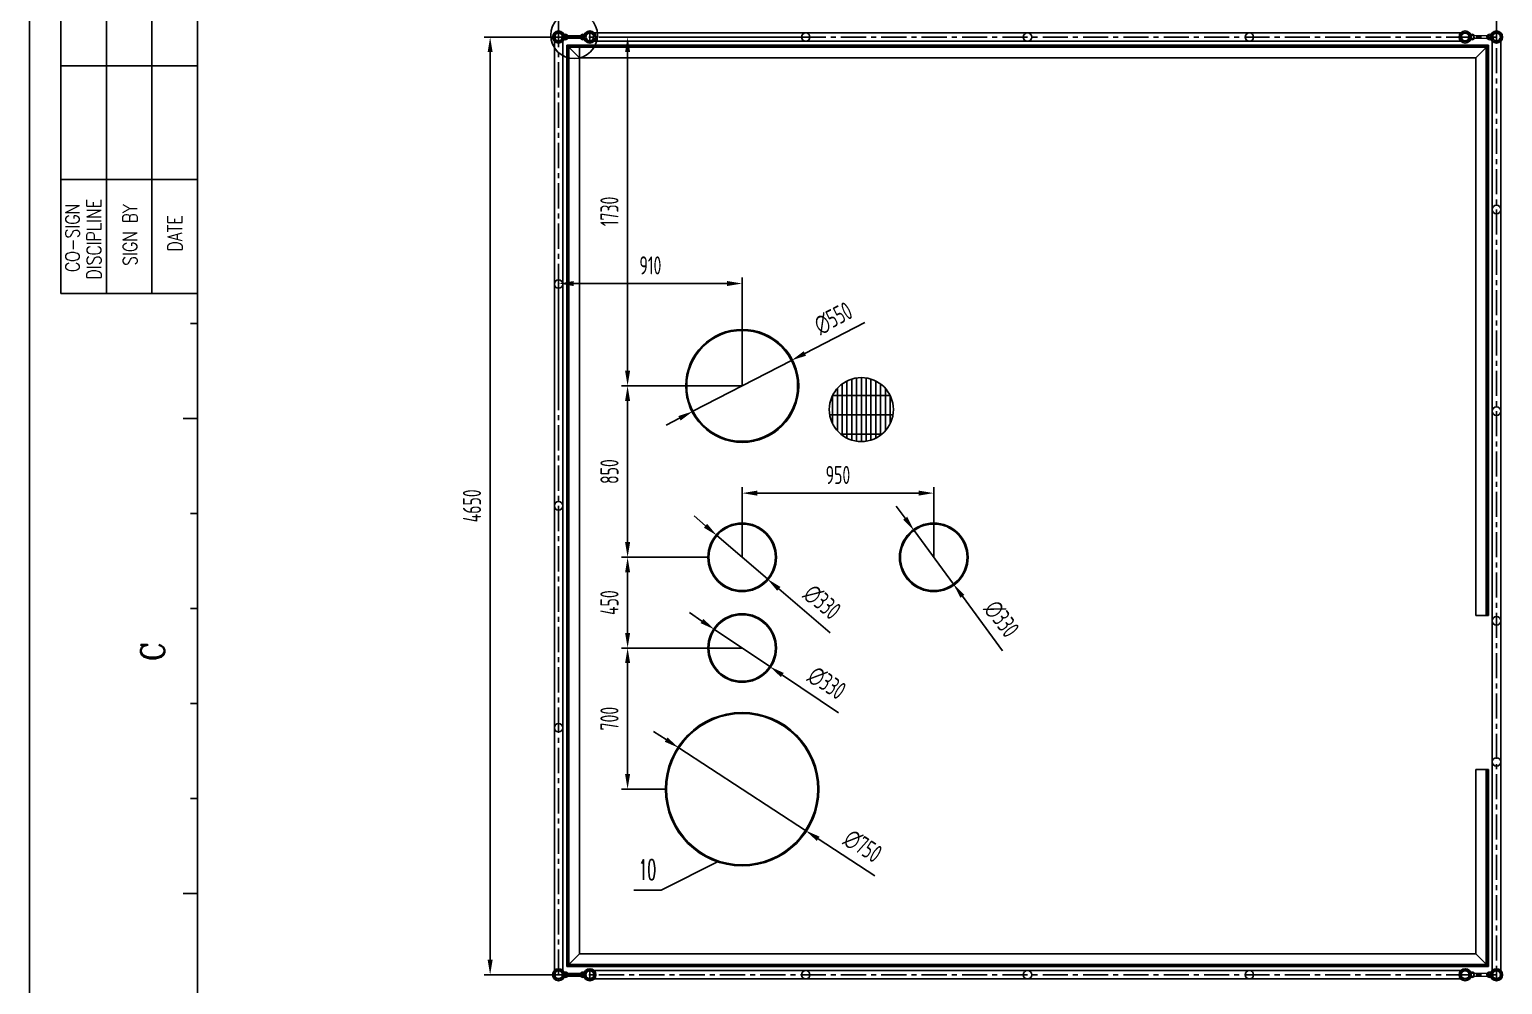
# Model space of a CAD drawing. Header units: millimetres. Extents: x 94645 to 114445, y -44782 to -30782.
# Drawn here: x 94645 to 101949, y -40192 to -35456 of the extents above; entities that cross this region are included whole.
import ezdxf
from ezdxf.enums import TextEntityAlignment as Align

# ---------------------------------------------------------------- set-up
doc = ezdxf.new("R2010")
doc.units = ezdxf.units.MM
for name, pattern in [('CENTER', [2, 1.25, -0.25, 0.25, -0.25]), ('CENTERX2', [4, 2.5, -0.5, 0.5, -0.5]), ('DASHED', [0.75, 0.5, -0.25])]:
    doc.linetypes.add(name, pattern=pattern)
for name, color, linetype in [('2细线层', 4, 'Continuous'), ('7标注层', 4, 'Continuous'), ('_CENTER', 1, 'CENTERX2'), ('DATA', 4, 'Continuous'), ('HATCH', 4, 'Continuous'), ('图框层', 7, 'Continuous')]:
    doc.layers.add(name, color=color, linetype=linetype)
for name, color, linetype, lineweight in [('ST_MA _FITTING', 6, 'Continuous', 13), ('ST_MA_EQUI', 7, 'Continuous', 15), ('图层1', 7, 'Continuous', 30)]:
    doc.layers.add(name, color=color, linetype=linetype, lineweight=lineweight)
doc.styles.add('JEREH', font='isocp.shx', dxfattribs={"width": 0.7, "bigfont": 'hztxt.shx'})
doc.styles.add('ROMANC', font='romanc.shx', dxfattribs={"width": 0.75})
doc.styles.add('残雪', font='romans.shx', dxfattribs={"width": 0.5, "bigfont": 'hztxt.shx'})
doc.dimstyles.new('副本 JEREH-双', dxfattribs={"dimscale": 30, "dimtxt": 3, "dimasz": 2.5, "dimexe": 1, "dimexo": 0, "dimgap": 1.5, "dimtad": 1, "dimdec": 0, "dimzin": 0, "dimdsep": 46, "dimtxsty": 'JEREH', "dimcen": 2.5, "dimclrd": 130, "dimclre": 130, "dimclrt": 3, "dimadec": 0, "dimazin": 0, "dimtfac": 0.714286, "dimtdec": 0, "dimtmove": 0, "dimatfit": 3, "dimfxl": 1, "dimtzin": 0, "dimlwd": -1, "dimlwe": -1, "dimarcsym": 0})

# ---------------------------------------------------------------- blocks, each defined once
blk = doc.blocks.new('PC_PAPER_BLOCK')
at = {"layer": '2细线层'}
for p, q in [((-25, -10), (-25, 410)), ((-20.34, 230.49), (-20.34, 400)), ((-13.56, 230.49), (-13.56, 400)), ((-6.78, 230.49), (-6.78, 400)), ((0, 264.39), (-20.34, 264.39)), ((0, 247.44), (-20.34, 247.44)), ((0, 230.49), (-20.34, 230.49)), ((0, 226.02), (-1.06, 226.02)), ((0, 211.89), (-2.12, 211.89)), ((0, 197.76), (-1.06, 197.76)), ((0, 183.64), (-1.06, 183.64)), ((0, 169.51), (-1.06, 169.51)), ((0, 155.39), (-1.06, 155.39)), ((0, 141.26), (-2.12, 141.26))]:
    blk.add_line(p, q, dxfattribs=at)
at = {"layer": '图框层'}
blk.add_line((0, 0), (0, 400), dxfattribs=at)
at = {"layer": '2细线层', "style": 'ROMANC', "width": 0.8}
for s, p in [('CO-SIGN', (-17.54, 238.77)), ('DISCIPLINE', (-14.35, 238.59)), ('SIGN BY', (-8.97, 239.21)), ('DATE', (-2.29, 239.45))]:
    blk.add_text(s, height=2.119, rotation=90, dxfattribs=at).set_placement(p, align=Align.CENTER)
at = {"layer": '2细线层', "style": 'ROMANC', "width": 0.9}
blk.add_text('C', height=3.53, rotation=90, dxfattribs=at).set_placement((-4.9, 175.78))
blk = doc.blocks.new('*D56')
at = {"color": 130, "ltscale": 10, "transparency": 16777216}
for p, q in [((97268.6, -35493.5), (96899.1, -35493.5)), ((96929.1, -40068.4), (96929.1, -35568.5)), ((97268.6, -40143.4), (96899.1, -40143.4))]:
    blk.add_line(p, q, dxfattribs=at)
for points in [[(96916.6, -35568.5), (96941.6, -35568.5), (96929.1, -35493.5)], [(96916.6, -40068.4), (96941.6, -40068.4), (96929.1, -40143.4)]]:
    blk.add_solid(points, dxfattribs=at)
at = {"layer": 'Defpoints', "color": 0, "ltscale": 10, "transparency": 16777216}
for p in [(96929.1, -35493.5), (97268.6, -35493.5), (97268.6, -40143.4)]:
    blk.add_point(p, dxfattribs=at)
at = {"color": 3, "ltscale": 10, "transparency": 16777216, "insert": (96839.1, -37818.4), "char_height": 90, "attachment_point": 5, "rotation": 90, "style": 'JEREH'}
blk.add_mtext('4650', dxfattribs=at)
blk = doc.blocks.new('*D57')
at = {"color": 130, "ltscale": 10, "transparency": 16777216}
for p, q in [((97268.6, -35493.5), (97268.6, -35087)), ((97343.6, -35117), (101843.6, -35117)), ((101918.6, -35493.5), (101918.6, -35087))]:
    blk.add_line(p, q, dxfattribs=at)
for points in [[(97343.6, -35104.5), (97343.6, -35129.5), (97268.6, -35117)], [(101843.6, -35104.5), (101843.6, -35129.5), (101918.6, -35117)]]:
    blk.add_solid(points, dxfattribs=at)
at = {"layer": 'Defpoints', "color": 0, "ltscale": 10, "transparency": 16777216}
for p in [(101918.6, -35117), (97268.6, -35493.5), (101918.6, -35493.5)]:
    blk.add_point(p, dxfattribs=at)
at = {"color": 3, "ltscale": 10, "transparency": 16777216, "insert": (99593.6, -35027), "char_height": 90, "attachment_point": 5, "style": 'JEREH'}
blk.add_mtext('4650', dxfattribs=at)
blk = doc.blocks.new('*D170')
at = {"color": 130, "ltscale": 10, "transparency": 16777216}
for p, q in [((97268.6, -37302.2), (97268.6, -36686)), ((97343.6, -36716), (98103.6, -36716)), ((98178.6, -37223.4), (98178.6, -36686))]:
    blk.add_line(p, q, dxfattribs=at)
for points in [[(97343.6, -36703.5), (97343.6, -36728.5), (97268.6, -36716)], [(98103.6, -36703.5), (98103.6, -36728.5), (98178.6, -36716)]]:
    blk.add_solid(points, dxfattribs=at)
at = {"layer": 'Defpoints', "color": 0, "ltscale": 10, "transparency": 16777216}
for p in [(98178.6, -36716), (98178.6, -37223.4), (97268.6, -37302.2)]:
    blk.add_point(p, dxfattribs=at)
at = {"color": 3, "ltscale": 10, "transparency": 16777216, "insert": (97723.6, -36626), "char_height": 90, "attachment_point": 5, "style": 'JEREH'}
blk.add_mtext('910', dxfattribs=at)
blk = doc.blocks.new('*D171')
at = {"color": 130, "ltscale": 10, "transparency": 16777216}
for p, q in [((98493.6, -35493.5), (97580.6, -35493.5)), ((97610.6, -35568.5), (97610.6, -37148.4)), ((98179.2, -37223.4), (97580.6, -37223.4))]:
    blk.add_line(p, q, dxfattribs=at)
for points in [[(97598.1, -35568.5), (97623.1, -35568.5), (97610.6, -35493.5)], [(97598.1, -37148.4), (97623.1, -37148.4), (97610.6, -37223.4)]]:
    blk.add_solid(points, dxfattribs=at)
at = {"layer": 'Defpoints', "color": 0, "ltscale": 10, "transparency": 16777216}
for p in [(98493.6, -35493.5), (97610.6, -37223.4), (98179.2, -37223.4)]:
    blk.add_point(p, dxfattribs=at)
at = {"color": 3, "ltscale": 10, "transparency": 16777216, "insert": (97520.6, -36358.4), "char_height": 90, "attachment_point": 5, "rotation": 90, "style": 'JEREH'}
blk.add_mtext('1730', dxfattribs=at)
blk = doc.blocks.new('*D172')
at = {"color": 130, "ltscale": 10, "transparency": 16777216}
for p, q in [((98179.2, -37223.4), (97580.6, -37223.4)), ((97610.6, -37298.4), (97610.6, -37998.4)), ((98013.6, -38073.4), (97580.6, -38073.4))]:
    blk.add_line(p, q, dxfattribs=at)
for points in [[(97598.1, -37298.4), (97623.1, -37298.4), (97610.6, -37223.4)], [(97598.1, -37998.4), (97623.1, -37998.4), (97610.6, -38073.4)]]:
    blk.add_solid(points, dxfattribs=at)
at = {"layer": 'Defpoints', "color": 0, "ltscale": 10, "transparency": 16777216}
for p in [(98179.2, -37223.4), (97610.6, -38073.4), (98013.6, -38073.4)]:
    blk.add_point(p, dxfattribs=at)
at = {"color": 3, "ltscale": 10, "transparency": 16777216, "insert": (97520.6, -37648.4), "char_height": 90, "attachment_point": 5, "rotation": 90, "style": 'JEREH'}
blk.add_mtext('850', dxfattribs=at)
blk = doc.blocks.new('*D173')
at = {"color": 130, "ltscale": 10, "transparency": 16777216}
for p, q in [((98008.6, -38073.4), (97580.6, -38073.4)), ((97610.6, -38148.4), (97610.6, -38448.4)), ((98013.6, -38523.4), (97580.6, -38523.4))]:
    blk.add_line(p, q, dxfattribs=at)
for points in [[(97598.1, -38148.4), (97623.1, -38148.4), (97610.6, -38073.4)], [(97598.1, -38448.4), (97623.1, -38448.4), (97610.6, -38523.4)]]:
    blk.add_solid(points, dxfattribs=at)
at = {"layer": 'Defpoints', "color": 0, "ltscale": 10, "transparency": 16777216}
for p in [(98008.6, -38073.4), (97610.6, -38523.4), (98013.6, -38523.4)]:
    blk.add_point(p, dxfattribs=at)
at = {"color": 3, "ltscale": 10, "transparency": 16777216, "insert": (97520.6, -38298.4), "char_height": 90, "attachment_point": 5, "rotation": 90, "style": 'JEREH'}
blk.add_mtext('450', dxfattribs=at)
blk = doc.blocks.new('*D174')
at = {"color": 130, "ltscale": 10, "transparency": 16777216}
for p, q in [((98178.6, -38523.4), (97580.6, -38523.4)), ((97610.6, -38598.4), (97610.6, -39148.4)), ((97798.6, -39223.4), (97580.6, -39223.4))]:
    blk.add_line(p, q, dxfattribs=at)
for points in [[(97598.1, -38598.4), (97623.1, -38598.4), (97610.6, -38523.4)], [(97598.1, -39148.4), (97623.1, -39148.4), (97610.6, -39223.4)]]:
    blk.add_solid(points, dxfattribs=at)
at = {"layer": 'Defpoints', "color": 0, "ltscale": 10, "transparency": 16777216}
for p in [(98178.6, -38523.4), (97610.6, -39223.4), (97798.6, -39223.4)]:
    blk.add_point(p, dxfattribs=at)
at = {"color": 3, "ltscale": 10, "transparency": 16777216, "insert": (97520.6, -38873.4), "char_height": 90, "attachment_point": 5, "rotation": 90, "style": 'JEREH'}
blk.add_mtext('700', dxfattribs=at)
blk = doc.blocks.new('*D175')
at = {"color": 130, "ltscale": 10, "transparency": 16777216}
for p, q in [((98178.6, -38073.4), (98178.6, -37725.2)), ((98253.6, -37755.2), (99053.6, -37755.2)), ((99128.6, -38073.4), (99128.6, -37725.2))]:
    blk.add_line(p, q, dxfattribs=at)
for points in [[(98253.6, -37742.7), (98253.6, -37767.7), (98178.6, -37755.2)], [(99053.6, -37742.7), (99053.6, -37767.7), (99128.6, -37755.2)]]:
    blk.add_solid(points, dxfattribs=at)
at = {"layer": 'Defpoints', "color": 0, "ltscale": 10, "transparency": 16777216}
for p in [(99128.6, -37755.2), (98178.6, -38073.4), (99128.6, -38073.4)]:
    blk.add_point(p, dxfattribs=at)
at = {"color": 3, "ltscale": 10, "transparency": 16777216, "insert": (98653.6, -37665.2), "char_height": 90, "attachment_point": 5, "style": 'JEREH'}
blk.add_mtext('950', dxfattribs=at)
blk = doc.blocks.new('*D176')
at = {"color": 130, "ltscale": 10, "transparency": 16777216}
for p, q in [((98787.3, -36908.9), (98489.6, -37062.7)), ((97934.3, -37349.6), (98422.9, -37097.2)), ((97867.7, -37384.1), (97801.1, -37418.5))]:
    blk.add_line(p, q, dxfattribs=at)
for points in [[(98483.8, -37051.6), (98495.3, -37073.8), (98422.9, -37097.2)], [(97862, -37373), (97873.4, -37395.2), (97934.3, -37349.6)]]:
    blk.add_solid(points, dxfattribs=at)
at = {"layer": 'Defpoints', "color": 0, "ltscale": 10, "transparency": 16777216}
for p in [(98422.9, -37097.2), (97934.3, -37349.6)]:
    blk.add_point(p, dxfattribs=at)
at = {"color": 3, "ltscale": 10, "transparency": 16777216, "insert": (98630.5, -36888.6), "char_height": 90, "attachment_point": 5, "rotation": 27.32694, "style": 'JEREH'}
blk.add_mtext('∅550', dxfattribs=at)
blk = doc.blocks.new('*D178')
at = {"color": 130, "ltscale": 10, "transparency": 16777216}
for p, q in [((97996.7, -37916.9), (97939.9, -37867.9)), ((98053.6, -37965.8), (98303.7, -38181)), ((98614.6, -38448.5), (98360.6, -38229.9))]:
    blk.add_line(p, q, dxfattribs=at)
for points in [[(98004.9, -37907.4), (97988.6, -37926.3), (98053.6, -37965.8)], [(98368.7, -38220.5), (98352.4, -38239.4), (98303.7, -38181)]]:
    blk.add_solid(points, dxfattribs=at)
at = {"layer": 'Defpoints', "color": 0, "ltscale": 10, "transparency": 16777216}
for p in [(98053.6, -37965.8), (98303.7, -38181)]:
    blk.add_point(p, dxfattribs=at)
at = {"color": 3, "ltscale": 10, "transparency": 16777216, "insert": (98574.7, -38295.5), "char_height": 90, "attachment_point": 5, "rotation": 319.28951, "style": 'JEREH'}
blk.add_mtext('∅330', dxfattribs=at)
blk = doc.blocks.new('*D179')
at = {"color": 130, "ltscale": 10, "transparency": 16777216}
for p, q in [((98986.7, -37879.9), (98942.4, -37819.4)), ((99031.1, -37940.3), (99226.2, -38206.5)), ((99468.8, -38537.2), (99270.6, -38266.9))]:
    blk.add_line(p, q, dxfattribs=at)
for points in [[(98996.8, -37872.5), (98976.6, -37887.3), (99031.1, -37940.3)], [(99280.6, -38259.5), (99260.5, -38274.3), (99226.2, -38206.5)]]:
    blk.add_solid(points, dxfattribs=at)
at = {"layer": 'Defpoints', "color": 0, "ltscale": 10, "transparency": 16777216}
for p in [(99031.1, -37940.3), (99226.2, -38206.5)]:
    blk.add_point(p, dxfattribs=at)
at = {"color": 3, "ltscale": 10, "transparency": 16777216, "insert": (99464.4, -38379.1), "char_height": 90, "attachment_point": 5, "rotation": 306.25335, "style": 'JEREH'}
blk.add_mtext('∅330', dxfattribs=at)
blk = doc.blocks.new('*D180')
at = {"color": 130, "ltscale": 10, "transparency": 16777216}
for p, q in [((97979.4, -38389.6), (97917.2, -38347.7)), ((98041.7, -38431.4), (98315.6, -38615.4)), ((98656.1, -38844.1), (98377.9, -38657.2))]:
    blk.add_line(p, q, dxfattribs=at)
for points in [[(97986.4, -38379.2), (97972.4, -38399.9), (98041.7, -38431.4)], [(98384.8, -38646.9), (98370.9, -38667.6), (98315.6, -38615.4)]]:
    blk.add_solid(points, dxfattribs=at)
at = {"layer": 'Defpoints', "color": 0, "ltscale": 10, "transparency": 16777216}
for p in [(98041.7, -38431.4), (98315.6, -38615.4)]:
    blk.add_point(p, dxfattribs=at)
at = {"color": 3, "ltscale": 10, "transparency": 16777216, "insert": (98598.3, -38696.9), "char_height": 90, "attachment_point": 5, "rotation": 326.10764, "style": 'JEREH'}
blk.add_mtext('∅330', dxfattribs=at)
blk = doc.blocks.new('*D181')
at = {"color": 130, "ltscale": 10, "transparency": 16777216}
for p, q in [((97801.7, -38977.6), (97738.9, -38936.7)), ((97864.5, -39018.6), (98492.8, -39428.2)), ((98836.3, -39652.2), (98555.6, -39469.2))]:
    blk.add_line(p, q, dxfattribs=at)
for points in [[(97808.5, -38967.2), (97794.9, -38988.1), (97864.5, -39018.6)], [(98562.4, -39458.7), (98548.8, -39479.6), (98492.8, -39428.2)]]:
    blk.add_solid(points, dxfattribs=at)
at = {"layer": 'Defpoints', "color": 0, "ltscale": 10, "transparency": 16777216}
for p in [(97864.5, -39018.6), (98492.8, -39428.2)]:
    blk.add_point(p, dxfattribs=at)
at = {"color": 3, "ltscale": 10, "transparency": 16777216, "insert": (98776.5, -39505.8), "char_height": 90, "attachment_point": 5, "rotation": 326.89615, "style": 'JEREH'}
blk.add_mtext('∅750', dxfattribs=at)

msp = doc.modelspace()

# ---------------------------------------------------------------- linework, layer by layer
at = {"color": 1, "linetype": 'CENTER', "lineweight": -3, "ltscale": 100}
for p, q in [((97268.6, -40143.4), (97268.6, -35348.5)), ((101918.6, -35348.5), (101918.6, -40143.4)), ((97268.6, -35493.5), (101918.6, -35493.5)), ((97268.6, -40143.4), (101918.6, -40143.4))]:
    msp.add_line(p, q, dxfattribs=at)
at = {"color": 0, "ltscale": 10}
for p, q in [((97289.6, -35514.9), (97289.6, -38282.2)), ((97422.5, -35514.5), (98927.1, -35514.5))]:
    msp.add_line(p, q, dxfattribs=at)
at = {"color": 4, "ltscale": 10}
for p, q in [((97308.6, -37768.5), (97308.6, -35533.5)), ((101878.6, -35533.5), (97308.6, -35533.5)), ((97371.6, -35596.5), (97308.6, -35533.5)), ((97314.6, -37768.5), (97314.6, -35539.5)), ((101872.6, -35539.5), (97314.6, -35539.5)), ((97319.6, -37768.5), (97319.6, -35544.5)), ((97319.6, -35544.5), (101867.6, -35544.5)), ((97371.6, -35544.5), (97371.6, -37768.5)), ((101815.6, -35596.5), (101878.6, -35533.5)), ((101867.6, -35544.5), (101867.6, -38361.4)), ((101872.6, -35539.5), (101872.6, -38361.4)), ((101878.6, -35533.5), (101878.6, -38361.4)), ((101815.6, -35596.5), (97371.6, -35596.5)), ((101815.6, -35596.5), (101815.6, -38361.4)), ((97308.6, -40103.4), (97308.6, -37768.5)), ((97314.6, -40097.4), (97314.6, -37768.5)), ((97319.6, -40092.4), (97319.6, -37768.5)), ((97371.6, -40040.4), (97371.6, -37768.5)), ((101815.6, -38361.4), (101878.6, -38361.4)), ((101815.6, -39126), (101815.6, -40040.4)), ((101815.6, -39126), (101878.6, -39126)), ((101867.6, -39126), (101867.6, -40092.4)), ((101872.6, -39126), (101872.6, -40097.4)), ((101878.6, -39126), (101878.6, -40103.4)), ((97371.6, -40040.4), (97308.6, -40103.4)), ((99976.2, -40092.4), (97319.6, -40092.4)), ((97371.6, -40040.4), (101815.6, -40040.4)), ((101867.6, -40092.4), (99976.2, -40092.4)), ((101815.6, -40040.4), (101878.6, -40103.4)), ((97308.6, -40103.4), (101878.6, -40103.4)), ((97314.6, -40097.4), (101872.6, -40097.4))]:
    msp.add_line(p, q, dxfattribs=at)
for centre in [(97268.6, -35493.5), (97423.6, -35493.5), (101763.6, -35493.5), (101918.6, -35493.5), (97268.6, -40143.4), (97423.6, -40143.4), (101763.6, -40143.4), (101918.6, -40143.4)]:
    msp.add_circle(centre, 30)
at = {"color": 4, "lineweight": -3, "ltscale": 10}
for centre in [(97268.6, -35493.5), (101763.6, -35493.5), (101763.6, -35493.5), (101918.6, -35493.5), (101918.6, -36348.8), (101918.6, -37348.8), (101918.6, -38388.8), (101918.6, -39088.2), (97268.6, -40143.4), (97268.6, -40143.4), (97423.6, -40143.4), (101763.6, -40143.4), (101763.6, -40143.4), (101918.6, -40143.4), (101918.6, -40143.5)]:
    msp.add_circle(centre, 21, dxfattribs=at)
at = {"color": 4, "ltscale": 10}
for centre, radius in [((98493.6, -35493.5), 21), ((99593.6, -35493.5), 21), ((100693.6, -35493.5), 21), ((97268.6, -36718.5), 21), ((98179.2, -37223.4), 280), ((98178.6, -37223.4), 275), ((98769.6, -37341), 158.8), ((97268.6, -37818.5), 21), ((98178.6, -38073.4), 170), ((99128.6, -38073.4), 170), ((98178.6, -38073.4), 165), ((99128.6, -38073.4), 165), ((98178.6, -38523.4), 170), ((98178.6, -38523.4), 165), ((98178.6, -39223.4), 380), ((98178.6, -39223.4), 375), ((97268.6, -38918.5), 21), ((98493.6, -40143.4), 21), ((99593.6, -40143.4), 21), ((100693.6, -40143.4), 21)]:
    msp.add_circle(centre, radius, dxfattribs=at)
at = {"layer": '2细线层', "ltscale": 5}
msp.add_line((97642.2, -39724.2), (97776.4, -39724.2), dxfattribs=at)
at = {"layer": '7标注层'}
msp.add_circle((97345.6, -35484.5), 115.7, dxfattribs=at)
at = {"layer": '_CENTER', "ltscale": 30}
for p, q in [((97423.6, -35463.5), (97423.6, -35523.5)), ((101918.6, -35463.5), (101918.6, -35523.5)), ((97423.6, -40113.4), (97423.6, -40173.4)), ((101918.6, -40113.4), (101918.6, -40173.4))]:
    msp.add_line(p, q, dxfattribs=at)
at = {"layer": 'DATA', "color": 1}
msp.add_line((98062.7, -39580), (97776.4, -39724.2), dxfattribs=at)
at = {"layer": 'HATCH', "lineweight": -3}
for p, q in [((98650.6, -37446.1), (98650.6, -37235.9)), ((98674.4, -37468.1), (98674.4, -37213.9)), ((98698.2, -37482.8), (98698.2, -37199)), ((98722, -37492.5), (98722, -37189.5)), ((98745.8, -37496.6), (98745.8, -37184)), ((98769.6, -37496.4), (98769.6, -37182.2)), ((98793.5, -37494.8), (98793.5, -37184)), ((98817.3, -37492), (98817.3, -37189.5)), ((98841.1, -37482.8), (98841.1, -37199.1)), ((98864.9, -37468.1), (98864.9, -37213.9)), ((98888.7, -37446.1), (98888.7, -37235.9)), ((98626.8, -37410.4), (98626.8, -37271.6)), ((98912.5, -37271.6), (98626.8, -37271.6)), ((98912.5, -37410.4), (98912.5, -37271.6)), ((98926.3, -37366.9), (98612.5, -37366.9)), ((98872.4, -37462.1), (98666.9, -37462.1))]:
    msp.add_line(p, q, dxfattribs=at)
at = {"layer": 'ST_MA _FITTING', "linetype": 'DASHED', "ltscale": 2}
for centre, radius, start, end in [((97303.1, -35493.5), 8, 270, 90), ((97303.1, -35493.5), 13.5, 323.6588, 36.3412), ((97388.1, -35493.5), 13.5, 143.6588, 216.3412), ((97388.1, -35493.5), 8, 90, 270), ((101798.1, -35493.5), 8, 270, 90), ((101798.1, -35493.5), 13.5, 323.6588, 36.3412), ((101883.1, -35493.5), 13.5, 143.6588, 216.3412), ((101883.1, -35493.5), 8, 90, 270), ((97303.1, -40143.4), 8, 270, 90), ((97303.1, -40143.4), 13.5, 323.6588, 36.3412), ((97388.1, -40143.4), 13.5, 143.6588, 216.3412), ((97388.1, -40143.4), 8, 90, 270), ((101798.1, -40143.4), 8, 270, 90), ((101798.1, -40143.4), 13.5, 323.6588, 36.3412), ((101883.1, -40143.4), 13.5, 143.6588, 216.3412), ((101883.1, -40143.4), 8, 90, 270)]:
    msp.add_arc(centre, radius, start, end, dxfattribs=at)
at = {"layer": 'ST_MA_EQUI'}
for p, q in [((97303.1, -35485.5), (97388.1, -35485.5)), ((101798.1, -35485.5), (101883.1, -35485.5)), ((97388.1, -35501.5), (97303.1, -35501.5)), ((101883.1, -35501.5), (101798.1, -35501.5)), ((97303.1, -40135.4), (97388.1, -40135.4)), ((97388.1, -40151.4), (97303.1, -40151.4)), ((101798.1, -40135.4), (101883.1, -40135.4)), ((101883.1, -40151.4), (101798.1, -40151.4))]:
    msp.add_line(p, q, dxfattribs=at)
for centre, radius, start, end in [((97303.1, -35493.5), 13.5, 36.3412, 323.6588), ((97303.1, -35493.5), 8, 90, 270), ((97388.1, -35493.5), 13.5, 216.3412, 143.6588), ((97388.1, -35493.5), 8, 270, 90), ((101798.1, -35493.5), 13.5, 36.3412, 323.6588), ((101798.1, -35493.5), 8, 90, 270), ((101883.1, -35493.5), 13.5, 216.3412, 143.6588), ((101883.1, -35493.5), 8, 270, 90), ((97303.1, -40143.4), 13.5, 36.3412, 323.6588), ((97303.1, -40143.4), 8, 90, 270), ((97388.1, -40143.4), 13.5, 216.3412, 143.6588), ((97388.1, -40143.4), 8, 270, 90), ((101798.1, -40143.4), 13.5, 36.3412, 323.6588), ((101798.1, -40143.4), 8, 90, 270), ((101883.1, -40143.4), 13.5, 216.3412, 143.6588), ((101883.1, -40143.4), 8, 270, 90)]:
    msp.add_arc(centre, radius, start, end, dxfattribs=at)
at = {"layer": '图层1', "lineweight": -3}
for p, q in [((97247.5, -40143.4), (97247.5, -35493.5)), ((101763.6, -35472.5), (97423.6, -35472.5)), ((101897.6, -37143), (101897.6, -35493)), ((101763.5, -35514.5), (98927.1, -35514.5)), ((101939.6, -37143), (101939.6, -35514.9)), ((101897.6, -37142.7), (101897.6, -40144.9)), ((101939.6, -37143), (101939.6, -40122)), ((97289.6, -40143.4), (97289.6, -38282.2)), ((101762, -40122.5), (97423.4, -40122.4)), ((101763.6, -40164.4), (97423.6, -40164.4))]:
    msp.add_line(p, q, dxfattribs=at)
at = {"layer": '图层1'}
for centre in [(97268.6, -35493.5), (97423.6, -35493.5), (101763.6, -35493.5), (101918.6, -35493.5), (97268.6, -40143.4), (97423.6, -40143.4), (101763.6, -40143.4), (101918.6, -40143.4)]:
    msp.add_circle(centre, 21, dxfattribs=at)

# ---------------------------------------------------------------- block references
at = {"layer": '图框层', "xscale": 33.33333333333334, "yscale": 33.33333333333334, "zscale": 33.33333333333334}
msp.add_blockref('PC_PAPER_BLOCK', (95478.4, -44448.6), dxfattribs=at)

# ---------------------------------------------------------------- texts
at = {"layer": '2细线层', "ltscale": 5, "style": '残雪', "width": 0.5}
msp.add_text('10', height=100, dxfattribs=at).set_placement((97708.8, -39622.8), align=Align.MIDDLE_CENTER)

# ---------------------------------------------------------------- dimensions: what is measured, and where the dimension line sits
at = {"color": 4, "ltscale": 10}
for base, p1, p2, angle, picture, middle in [((101918.6, -35117), (97268.6, -35493.5), (101918.6, -35493.5), 180, '*D57', (99593.6, -35027)), ((96929.1, -35493.5), (97268.6, -40143.4), (97268.6, -35493.5), 90, '*D56', (96839.1, -37818.4)), ((97610.6, -38073.4), (98179.2, -37223.4), (98013.6, -38073.4), 90, '*D172', (97520.6, -37648.4)), ((97610.6, -38523.4), (98008.6, -38073.4), (98013.6, -38523.4), 90, '*D173', (97520.6, -38298.4)), ((97610.6, -39223.4), (98178.6, -38523.4), (97798.6, -39223.4), 90, '*D174', (97520.6, -38873.4))]:
    dim = msp.add_linear_dim(base=base, p1=p1, p2=p2, angle=angle, dimstyle='副本 JEREH-双', dxfattribs=at)
    dim.commit()
    dim.dimension.update_dxf_attribs({"geometry": picture, "text_midpoint": middle})
dim = msp.add_linear_dim(base=(97610.6, -37223.4), p1=(98493.6, -35493.5), p2=(98179.2, -37223.4), angle=90, dimstyle='副本 JEREH-双', dxfattribs=at)
dim.commit()
dim.dimension.update_dxf_attribs({"geometry": '*D171', "text_midpoint": (97610.6, -36358.4), "dimtype": 160})
for base, p1, p2, picture, middle in [((98178.6, -36716), (97268.6, -37302.2), (98178.6, -37223.4), '*D170', (97723.6, -36626)), ((99128.6, -37755.2), (98178.6, -38073.4), (99128.6, -38073.4), '*D175', (98653.6, -37665.2))]:
    dim = msp.add_linear_dim(base=base, p1=p1, p2=p2, dimstyle='副本 JEREH-双', dxfattribs=at)
    dim.commit()
    dim.dimension.update_dxf_attribs({"geometry": picture, "text_midpoint": middle})
for p1, p2, picture, middle in [((97934.3, -37349.6), (98422.9, -37097.2), '*D176', (98630.5, -36888.6)), ((99031.1, -37940.3), (99226.2, -38206.5), '*D179', (99464.4, -38379.1)), ((98053.6, -37965.8), (98303.7, -38181), '*D178', (98574.7, -38295.5)), ((98041.7, -38431.4), (98315.6, -38615.4), '*D180', (98598.3, -38696.9)), ((97864.5, -39018.6), (98492.8, -39428.2), '*D181', (98776.5, -39505.8))]:
    dim = msp.add_diameter_dim_2p(p1=p1, p2=p2, dimstyle='副本 JEREH-双', dxfattribs=at)
    dim.commit()
    dim.dimension.update_dxf_attribs({"geometry": picture, "text_midpoint": middle})

doc.saveas('drawing.dxf')
